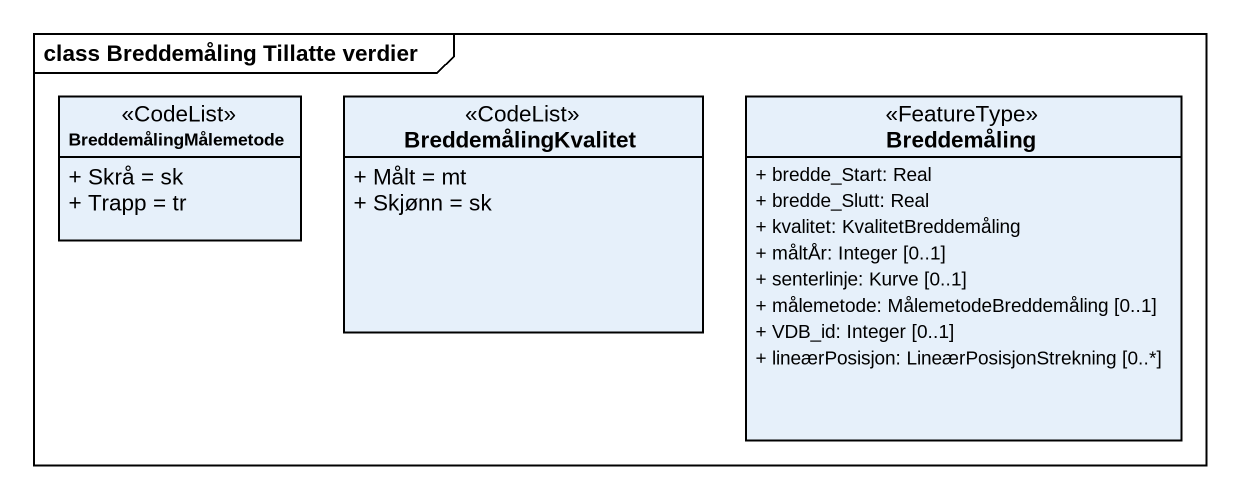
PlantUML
@startuml
mainframe class Breddemåling Tillatte verdier
hide circle
hide empty members
skinparam classAttributeIconSize 0
class BreddemålingMålemetode <<CodeList>> {
  + Skrå = sk
  + Trapp = tr
}
class BreddemålingKvalitet <<CodeList>> {
  + Målt = mt
  + Skjønn = sk
}
class Breddemåling <<FeatureType>> {
  + bredde_Start: Real
  + bredde_Slutt: Real
  + kvalitet: KvalitetBreddemåling
  + måltÅr: Integer [0..1]
  + senterlinje: Kurve [0..1]
  + målemetode: MålemetodeBreddemåling [0..1]
  + VDB_id: Integer [0..1]
  + lineærPosisjon: LineærPosisjonStrekning [0..*]
}
@enduml
